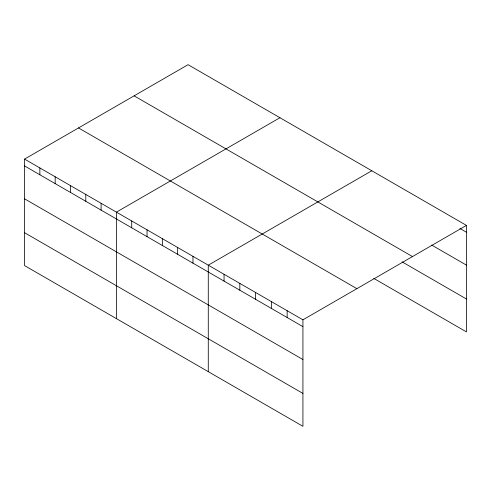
<?xml version="1.0" encoding="UTF-8"?>
<svg xmlns="http://www.w3.org/2000/svg" width="491" height="491" viewBox="0 0 491 491"><rect width="100%" height="100%" fill="white"/><g stroke="black" fill="none" stroke-linecap="round" stroke-linejoin="round"><path stroke-width="0.74" d="M24.55 159.096L302.929 319.819L302.929 426.311L24.55 265.594L24.55 159.096L188.071 64.689L466.45 225.406L466.45 331.904L373.774 278.397M279.938 117.73L116.416 212.137L116.416 318.628M371.804 170.764L208.276 265.171L208.276 371.669M302.929 319.819L466.45 225.406M459.877 228.444L466.45 232.237M431.614 245.015L466.45 265.128M134.111 95.843L412.489 256.566M402.037 261.826L466.45 299.013M78.511 127.942L356.889 288.665M24.55 165.927L302.929 326.644M24.55 198.818L302.929 359.535M24.55 232.703L302.929 393.42M287.149 310.711L287.149 317.536M271.376 301.603L271.376 308.434M255.602 292.495L255.602 299.326M239.829 283.387L239.829 290.218M224.056 274.279L224.056 281.11M192.969 256.333L192.969 263.164M177.656 247.495L177.656 254.32M162.349 238.657L162.349 245.482M147.036 229.813L147.036 236.644M131.723 220.975L131.723 227.806M101.103 203.299L101.103 210.123M85.79 194.454L85.79 201.285M70.483 185.616L70.483 192.447M55.17 176.778L55.17 183.603M39.863 167.94L39.863 174.765"/></g></svg>
